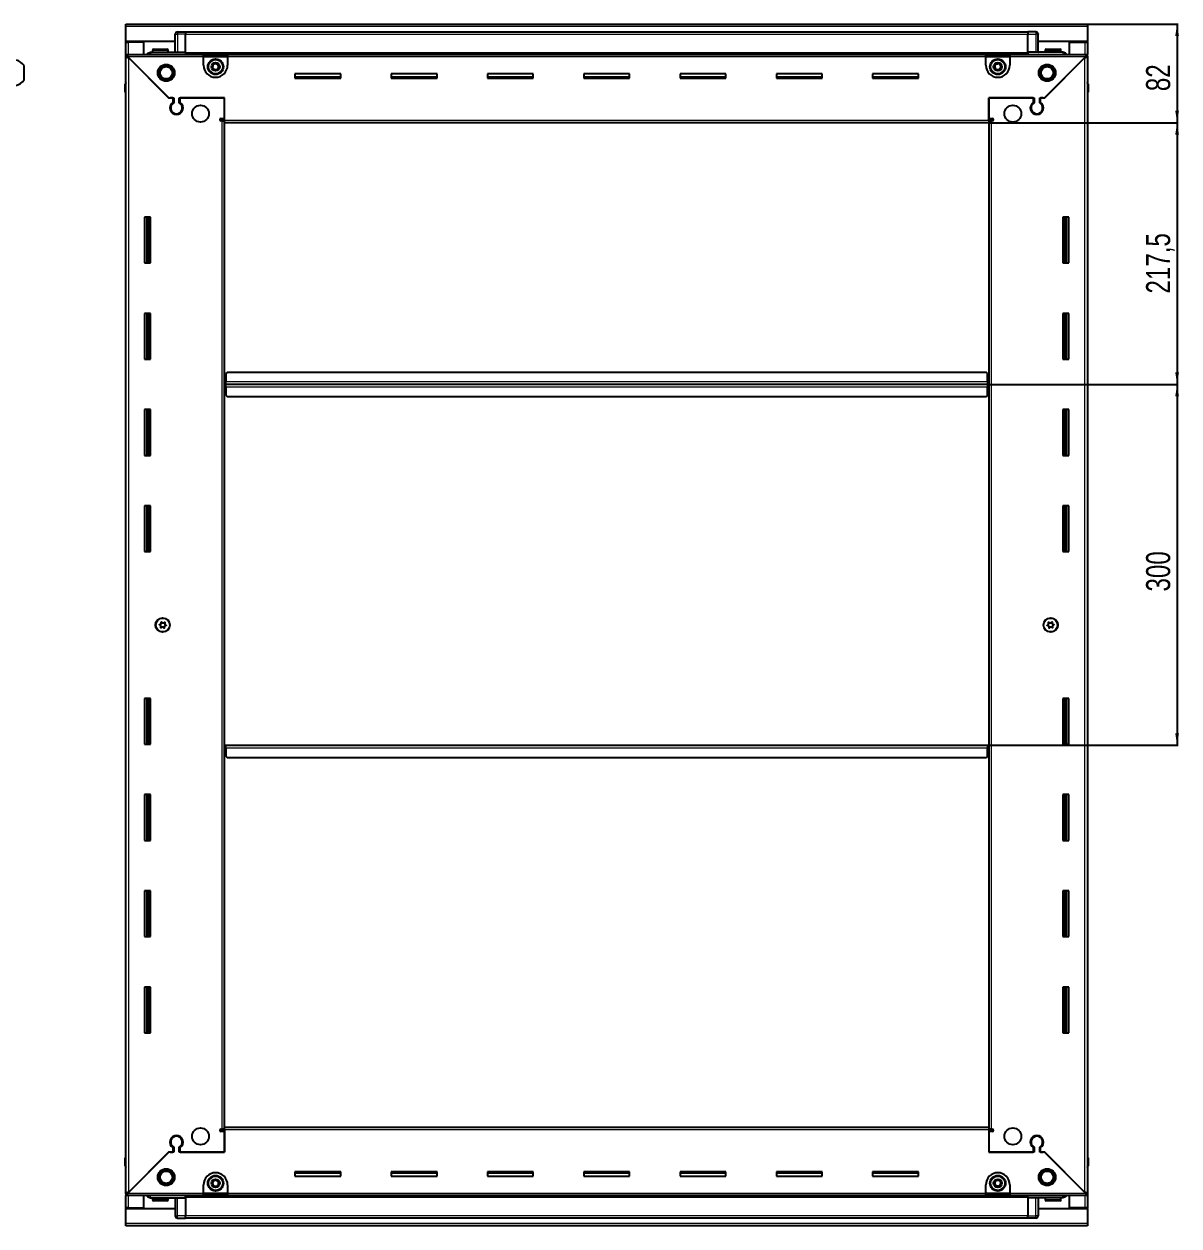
# Model space of a CAD drawing. Header units: millimetres. Extents: x 799 to 4837, y -1214 to 2134.
# Drawn here: x 3878 to 4837, y 994 to 1993 of the extents above; entities that cross this region are included whole.
import ezdxf

# ---------------------------------------------------------------- set-up
doc = ezdxf.new("R2010")
doc.units = ezdxf.units.MM
doc.layers.add('FORMAT', color=7, linetype='Continuous')
doc.styles.add('SLDTEXTSTYLE0', font='TXT', dxfattribs={"width": 0.75})
doc.dimstyles.new('SLDDIMSTYLE0', dxfattribs={"dimtxt": 20, "dimasz": 10, "dimexe": 0, "dimexo": 0.0625, "dimgap": 5, "dimtad": 2, "dimdec": 1, "dimrnd": 1e-09, "dimzin": 12, "dimdsep": 46, "dimtxsty": 'SLDTEXTSTYLE0', "dimsah": 1, "dimcen": 0.09, "dimadec": 0, "dimazin": 3, "dimtfac": 1, "dimtofl": 0, "dimtmove": 0, "dimatfit": 3, "dimfxl": 0, "dimfrac": 2, "dimtolj": 1, "dimtzin": 12, "dimarcsym": 0})

# ---------------------------------------------------------------- blocks, each defined once
blk = doc.blocks.new('_D_6')
at = {"layer": 'FORMAT'}
for p, q in [((4761.38, 1993.43), (4836.87, 1993.43)), ((4835.87, 1993.43), (4835.87, 1911.43)), ((4679.38, 1911.43), (4836.87, 1911.43))]:
    blk.add_line(p, q, dxfattribs=at)
for points in [[(4835.87, 1993.43), (4834.33, 1983.43), (4837.41, 1983.43)], [(4835.87, 1911.43), (4837.41, 1921.43), (4834.33, 1921.43)]]:
    blk.add_solid(points, dxfattribs=at)
at = {"layer": 'FORMAT', "insert": (4810.09, 1937.66), "char_height": 20, "attachment_point": 1, "rotation": 90, "style": 'SLDTEXTSTYLE0'}
blk.add_mtext('82', dxfattribs=at)
blk = doc.blocks.new('_D_7')
at = {"layer": 'FORMAT'}
for p, q in [((4679.38, 1911.43), (4836.87, 1911.43)), ((4835.87, 1911.43), (4835.87, 1693.93)), ((4678.38, 1693.93), (4836.87, 1693.93))]:
    blk.add_line(p, q, dxfattribs=at)
for points in [[(4835.87, 1911.43), (4834.33, 1901.43), (4837.41, 1901.43)], [(4835.87, 1693.93), (4837.41, 1703.93), (4834.33, 1703.93)]]:
    blk.add_solid(points, dxfattribs=at)
at = {"layer": 'FORMAT', "insert": (4810.09, 1769.43), "char_height": 20, "attachment_point": 1, "rotation": 90, "style": 'SLDTEXTSTYLE0'}
blk.add_mtext('217,5', dxfattribs=at)
blk = doc.blocks.new('_D_8')
at = {"layer": 'FORMAT'}
for p, q in [((4678.38, 1693.93), (4836.87, 1693.93)), ((4835.87, 1693.93), (4835.87, 1393.93)), ((4678.38, 1393.93), (4836.87, 1393.93))]:
    blk.add_line(p, q, dxfattribs=at)
for points in [[(4835.87, 1693.93), (4834.33, 1683.93), (4837.41, 1683.93)], [(4835.87, 1393.93), (4837.41, 1403.93), (4834.33, 1403.93)]]:
    blk.add_solid(points, dxfattribs=at)
at = {"layer": 'FORMAT', "insert": (4810.09, 1521.77), "char_height": 20, "attachment_point": 1, "rotation": 90, "style": 'SLDTEXTSTYLE0'}
blk.add_mtext('300', dxfattribs=at)

msp = doc.modelspace()

# ---------------------------------------------------------------- linework, layer by layer
at = {"color": 7, "linetype": 'Continuous', "lineweight": 25}
for p, q in [((3962.37, 1991.33), (3962.37, 1993.43)), ((3962.37, 1993.43), (4761.37, 1993.43)), ((3962.37, 1978.93), (3962.37, 1991.33)), ((4761.37, 1993.43), (4761.37, 1991.33)), ((4761.37, 1991.33), (4761.37, 1978.93)), ((4003.37, 1978.93), (3962.37, 1978.93)), ((3962.37, 1978.43), (3962.37, 1978.93)), ((3962.37, 1978.43), (3964.47, 1978.43)), ((3962.37, 1968.18), (3962.37, 1978.43)), ((3963.87, 1978.43), (3963.87, 1978.93)), ((3977.37, 1978.43), (3964.47, 1978.43)), ((3977.37, 1968.18), (3977.37, 1978.43)), ((4003.37, 1969.93), (4003.37, 1984.93)), ((4004.04, 1986.43), (4004.04, 1986.43)), ((4005.37, 1986.93), (4011.87, 1986.93)), ((4005.37, 1986.93), (4011.87, 1986.93)), ((4011.87, 1986.93), (4011.87, 1986.93)), ((4011.87, 1986.93), (4011.87, 1986.93)), ((4011.87, 1986.93), (4011.87, 1984.93)), ((4711.87, 1986.78), (4011.87, 1986.78)), ((4011.87, 1969.93), (4011.87, 1984.93)), ((4711.87, 1986.93), (4711.87, 1986.93)), ((4718.37, 1986.93), (4711.87, 1986.93)), ((4718.37, 1986.93), (4711.87, 1986.93)), ((4711.87, 1986.93), (4711.87, 1984.93)), ((4711.87, 1969.93), (4711.87, 1984.93)), ((4720.37, 1984.93), (4720.37, 1984.93)), ((4720.37, 1969.93), (4720.37, 1984.93)), ((4761.37, 1978.93), (4720.37, 1978.93)), ((4746.37, 1968.18), (4746.37, 1978.43)), ((4746.37, 1978.43), (4759.27, 1978.43)), ((4759.27, 1978.43), (4761.37, 1978.43)), ((4759.87, 1978.43), (4759.87, 1978.93)), ((4761.37, 1978.43), (4761.37, 1978.93)), ((4761.37, 1978.43), (4761.37, 1968.18)), ((3962.37, 1966.68), (3962.37, 1968.18)), ((3962.37, 1968.18), (3963.37, 1968.18)), ((3963.37, 1966.68), (3963.37, 1968.18)), ((3963.37, 1968.18), (4026.87, 1968.18)), ((3982.87, 1969.93), (4011.87, 1969.93)), ((3984.37, 1971.83), (3984.37, 1969.93)), ((3985.17, 1972.63), (3996.57, 1972.63)), ((3997.37, 1969.93), (3997.37, 1971.83)), ((4011.87, 1969.93), (4011.87, 1969.43)), ((4011.87, 1968.78), (4711.87, 1968.78)), ((4026.87, 1966.08), (4026.87, 1968.18)), ((4026.87, 1968.18), (4046.87, 1968.18)), ((4046.87, 1968.18), (4676.87, 1968.18)), ((4046.87, 1968.18), (4046.87, 1966.08)), ((4676.87, 1966.08), (4676.87, 1968.18)), ((4676.87, 1968.18), (4696.87, 1968.18)), ((4696.87, 1968.18), (4760.37, 1968.18)), ((4696.87, 1968.18), (4696.87, 1966.08)), ((4711.87, 1969.93), (4711.87, 1969.43)), ((4740.87, 1969.93), (4711.87, 1969.93)), ((4726.37, 1971.83), (4726.37, 1969.93)), ((4727.17, 1972.63), (4738.57, 1972.63)), ((4739.37, 1969.93), (4739.37, 1971.83)), ((4760.37, 1966.68), (4760.37, 1968.18)), ((4760.37, 1968.18), (4761.37, 1968.18)), ((4761.37, 1966.68), (4761.37, 1968.18)), ((3877.72, 1946.93), (3877.72, 1958.93)), ((3962.37, 1966.18), (3962.37, 1966.68)), ((3962.37, 1966.68), (3963.37, 1966.68)), ((3962.37, 1021.68), (3962.37, 1966.18)), ((3963.87, 1966.18), (3962.37, 1966.18)), ((3963.97, 1966.08), (3997.87, 1932.18)), ((3998.57, 1931.48), (3964.47, 1965.58)), ((4026.87, 1966.68), (4046.87, 1966.68)), ((4026.87, 1959.18), (4026.87, 1966.08)), ((4046.87, 1966.08), (4046.87, 1959.18)), ((4676.87, 1966.68), (4696.87, 1966.68)), ((4676.87, 1959.18), (4676.87, 1966.08)), ((4696.87, 1966.08), (4696.87, 1959.18)), ((4759.27, 1965.58), (4725.17, 1931.48)), ((4725.87, 1932.18), (4759.77, 1966.08)), ((4759.87, 1966.18), (4761.37, 1966.18)), ((4760.37, 1966.68), (4761.37, 1966.68)), ((4761.37, 1966.68), (4761.37, 1966.18)), ((4761.37, 1966.18), (4761.37, 1021.68)), ((4140.87, 1951.93), (4102.87, 1951.93)), ((4102.87, 1951.93), (4102.87, 1948.43)), ((4140.87, 1949.18), (4102.87, 1949.18)), ((4102.87, 1948.43), (4140.87, 1948.43)), ((4140.87, 1948.43), (4140.87, 1951.93)), ((4220.87, 1951.93), (4182.87, 1951.93)), ((4182.87, 1951.93), (4182.87, 1948.43)), ((4220.87, 1949.18), (4182.87, 1949.18)), ((4182.87, 1948.43), (4220.87, 1948.43)), ((4220.87, 1948.43), (4220.87, 1951.93)), ((4300.87, 1951.93), (4262.87, 1951.93)), ((4262.87, 1951.93), (4262.87, 1948.43)), ((4300.87, 1949.18), (4262.87, 1949.18)), ((4262.87, 1948.43), (4300.87, 1948.43)), ((4300.87, 1948.43), (4300.87, 1951.93)), ((4380.87, 1951.93), (4342.87, 1951.93)), ((4342.87, 1951.93), (4342.87, 1948.43)), ((4380.87, 1949.18), (4342.87, 1949.18)), ((4342.87, 1948.43), (4380.87, 1948.43)), ((4380.87, 1948.43), (4380.87, 1951.93)), ((4460.87, 1951.93), (4422.87, 1951.93)), ((4422.87, 1951.93), (4422.87, 1948.43)), ((4460.87, 1949.18), (4422.87, 1949.18)), ((4422.87, 1948.43), (4460.87, 1948.43)), ((4460.87, 1948.43), (4460.87, 1951.93)), ((4540.87, 1951.93), (4502.87, 1951.93)), ((4502.87, 1951.93), (4502.87, 1948.43)), ((4540.87, 1949.18), (4502.87, 1949.18)), ((4502.87, 1948.43), (4540.87, 1948.43)), ((4540.87, 1948.43), (4540.87, 1951.93)), ((4620.87, 1951.93), (4582.87, 1951.93)), ((4582.87, 1951.93), (4582.87, 1948.43)), ((4620.87, 1949.18), (4582.87, 1949.18)), ((4582.87, 1948.43), (4620.87, 1948.43)), ((4620.87, 1948.43), (4620.87, 1951.93)), ((3961.87, 1943.43), (3961.87, 1936.93)), ((3961.87, 1936.93), (3961.87, 1943.43)), ((4761.37, 1944.76), (4761.37, 1944.76)), ((4761.87, 1943.43), (4761.87, 1936.93)), ((4761.87, 1936.93), (4761.87, 1943.43)), ((3961.87, 1936.93), (3961.87, 1936.93)), ((3962.37, 1936.93), (3961.87, 1936.93)), ((3962.02, 1936.93), (3962.02, 1050.93)), ((3997.87, 1932.18), (4002.07, 1932.18)), ((3999.27, 1932.18), (3998.57, 1931.48)), ((4001.37, 1932.18), (3999.27, 1932.18)), ((4001.37, 1932.18), (4001.37, 1928.29)), ((4002.07, 1932.18), (4002.07, 1927.9)), ((4006.67, 1932.18), (4044.37, 1932.18)), ((4006.67, 1927.9), (4006.67, 1932.18)), ((4007.37, 1928.29), (4007.37, 1932.18)), ((4044.37, 1932.18), (4007.37, 1932.18)), ((4044.37, 1913.53), (4044.37, 1932.18)), ((4044.37, 1914.93), (4044.37, 1932.18)), ((4679.37, 1932.18), (4717.07, 1932.18)), ((4679.37, 1913.53), (4679.37, 1932.18)), ((4679.37, 1932.18), (4679.37, 1914.93)), ((4716.37, 1932.18), (4679.37, 1932.18)), ((4716.37, 1932.18), (4716.37, 1928.29)), ((4717.07, 1932.18), (4717.07, 1927.9)), ((4721.67, 1932.18), (4725.87, 1932.18)), ((4721.67, 1927.9), (4721.67, 1932.18)), ((4724.47, 1932.18), (4722.37, 1932.18)), ((4722.37, 1928.29), (4722.37, 1932.18)), ((4725.17, 1931.48), (4724.47, 1932.18)), ((4761.37, 1936.93), (4761.87, 1936.93)), ((4761.72, 1050.93), (4761.72, 1936.93)), ((4761.87, 1936.93), (4761.87, 1936.93)), ((4761.87, 1936.93), (4761.87, 1936.93)), ((4002.37, 1919.32), (4002.37, 1918.56)), ((4721.37, 1919.32), (4721.37, 1918.56)), ((4041.52, 1914.93), (4044.37, 1914.93)), ((4042.27, 1912.93), (4041.52, 1912.93)), ((4042.27, 1912.93), (4044.37, 1912.93)), ((4044.37, 1913.93), (4042.37, 1913.93)), ((4042.37, 1913.93), (4042.37, 1912.93)), ((4044.37, 1911.43), (4044.37, 1913.53)), ((4679.37, 1911.43), (4044.37, 1911.43)), ((4044.37, 1076.43), (4044.37, 1911.43)), ((4679.37, 1914.93), (4682.22, 1914.93)), ((4681.37, 1913.93), (4679.37, 1913.93)), ((4679.37, 1913.53), (4679.37, 1911.43)), ((4679.37, 1912.93), (4681.47, 1912.93)), ((4679.37, 1911.43), (4679.37, 1076.43)), ((4681.37, 1912.93), (4681.37, 1913.93)), ((4682.22, 1912.93), (4681.47, 1912.93)), ((3982.87, 1832.93), (3977.87, 1832.93)), ((3977.87, 1832.93), (3977.87, 1794.93)), ((3980.02, 1794.93), (3980.02, 1832.93)), ((3981.81, 1794.93), (3981.81, 1832.93)), ((3981.84, 1794.93), (3981.84, 1832.93)), ((3982.87, 1794.93), (3982.87, 1832.93)), ((4740.87, 1832.93), (4740.87, 1794.93)), ((4745.87, 1832.93), (4740.87, 1832.93)), ((4741.89, 1832.93), (4741.89, 1794.93)), ((4741.92, 1832.93), (4741.92, 1794.93)), ((4743.72, 1832.93), (4743.72, 1794.93)), ((4745.87, 1794.93), (4745.87, 1832.93)), ((3977.87, 1794.93), (3982.87, 1794.93)), ((4740.87, 1794.93), (4745.87, 1794.93)), ((3982.87, 1752.93), (3977.87, 1752.93)), ((3977.87, 1752.93), (3977.87, 1714.93)), ((3980.02, 1714.93), (3980.02, 1752.93)), ((3981.81, 1714.93), (3981.81, 1752.93)), ((3981.84, 1714.93), (3981.84, 1752.93)), ((3982.87, 1714.93), (3982.87, 1752.93)), ((4740.87, 1752.93), (4740.87, 1714.93)), ((4745.87, 1752.93), (4740.87, 1752.93)), ((4741.89, 1752.93), (4741.89, 1714.93)), ((4741.92, 1752.93), (4741.92, 1714.93)), ((4743.72, 1752.93), (4743.72, 1714.93)), ((4745.87, 1714.93), (4745.87, 1752.93)), ((3977.87, 1714.93), (3982.87, 1714.93)), ((4740.87, 1714.93), (4745.87, 1714.93)), ((4046.37, 1703.93), (4045.37, 1702.93)), ((4045.37, 1702.93), (4045.37, 1696.03)), ((4677.37, 1703.93), (4046.37, 1703.93)), ((4678.37, 1702.93), (4677.37, 1703.93)), ((4678.37, 1696.03), (4678.37, 1702.93)), ((4045.12, 1693.93), (4044.37, 1693.93)), ((4045.37, 1696.78), (4045.12, 1696.78)), ((4045.12, 1696.78), (4045.12, 1693.93)), ((4045.12, 1693.93), (4045.12, 1691.08)), ((4045.12, 1691.08), (4045.37, 1691.08)), ((4045.37, 1693.93), (4045.37, 1696.03)), ((4045.37, 1691.83), (4045.37, 1693.93)), ((4678.37, 1693.93), (4045.37, 1693.93)), ((4045.37, 1691.83), (4045.37, 1684.93)), ((4678.62, 1696.78), (4678.37, 1696.78)), ((4678.37, 1696.03), (4678.37, 1693.93)), ((4678.37, 1693.93), (4678.37, 1691.83)), ((4678.37, 1684.93), (4678.37, 1691.83)), ((4678.37, 1691.08), (4678.62, 1691.08)), ((4678.62, 1693.93), (4678.62, 1696.78)), ((4678.62, 1691.08), (4678.62, 1693.93)), ((4679.37, 1693.93), (4678.62, 1693.93)), ((4045.37, 1684.93), (4046.37, 1683.93)), ((4046.37, 1683.93), (4677.37, 1683.93)), ((4677.37, 1683.93), (4678.37, 1684.93)), ((3982.87, 1672.93), (3977.87, 1672.93)), ((3977.87, 1672.93), (3977.87, 1634.93)), ((3980.02, 1634.93), (3980.02, 1672.93)), ((3981.81, 1634.93), (3981.81, 1672.93)), ((3981.84, 1634.93), (3981.84, 1672.93)), ((3982.87, 1634.93), (3982.87, 1672.93)), ((4740.87, 1672.93), (4740.87, 1634.93)), ((4745.87, 1672.93), (4740.87, 1672.93)), ((4741.89, 1672.93), (4741.89, 1634.93)), ((4741.92, 1672.93), (4741.92, 1634.93)), ((4743.72, 1672.93), (4743.72, 1634.93)), ((4745.87, 1634.93), (4745.87, 1672.93)), ((3977.87, 1634.93), (3982.87, 1634.93)), ((4740.87, 1634.93), (4745.87, 1634.93)), ((3982.87, 1592.93), (3977.87, 1592.93)), ((3977.87, 1592.93), (3977.87, 1554.93)), ((3980.02, 1554.93), (3980.02, 1592.93)), ((3981.81, 1554.93), (3981.81, 1592.93)), ((3981.84, 1554.93), (3981.84, 1592.93)), ((3982.87, 1554.93), (3982.87, 1592.93)), ((4740.87, 1592.93), (4740.87, 1554.93)), ((4745.87, 1592.93), (4740.87, 1592.93)), ((4741.89, 1592.93), (4741.89, 1554.93)), ((4741.92, 1592.93), (4741.92, 1554.93)), ((4743.72, 1592.93), (4743.72, 1554.93)), ((4745.87, 1554.93), (4745.87, 1592.93)), ((3977.87, 1554.93), (3982.87, 1554.93)), ((4740.87, 1554.93), (4745.87, 1554.93)), ((3982.87, 1432.93), (3977.87, 1432.93)), ((3977.87, 1432.93), (3977.87, 1394.93)), ((3980.02, 1394.93), (3980.02, 1432.93)), ((3981.81, 1394.93), (3981.81, 1432.93)), ((3981.84, 1394.93), (3981.84, 1432.93)), ((3982.87, 1394.93), (3982.87, 1432.93)), ((4740.87, 1432.93), (4740.87, 1394.93)), ((4745.87, 1432.93), (4740.87, 1432.93)), ((4741.89, 1432.93), (4741.89, 1394.93)), ((4741.92, 1432.93), (4741.92, 1394.93)), ((4743.72, 1432.93), (4743.72, 1394.93)), ((4745.87, 1394.93), (4745.87, 1432.93)), ((3977.87, 1394.93), (3982.87, 1394.93)), ((4044.37, 1393.93), (4045.12, 1393.93)), ((4045.12, 1393.93), (4045.12, 1391.08)), ((4045.12, 1391.08), (4045.37, 1391.08)), ((4045.37, 1391.83), (4045.37, 1393.93)), ((4045.37, 1393.93), (4678.37, 1393.93)), ((4045.37, 1391.83), (4045.37, 1384.93)), ((4678.37, 1393.93), (4678.37, 1391.83)), ((4678.37, 1384.93), (4678.37, 1391.83)), ((4678.37, 1391.08), (4678.62, 1391.08)), ((4678.62, 1391.08), (4678.62, 1393.93)), ((4678.62, 1393.93), (4679.37, 1393.93)), ((4740.87, 1394.93), (4745.87, 1394.93)), ((4045.37, 1384.93), (4046.37, 1383.93)), ((4046.37, 1383.93), (4677.37, 1383.93)), ((4677.37, 1383.93), (4678.37, 1384.93)), ((3982.87, 1352.93), (3977.87, 1352.93)), ((3977.87, 1352.93), (3977.87, 1314.93)), ((3980.02, 1314.93), (3980.02, 1352.93)), ((3981.81, 1314.93), (3981.81, 1352.93)), ((3981.84, 1314.93), (3981.84, 1352.93)), ((3982.87, 1314.93), (3982.87, 1352.93)), ((4740.87, 1352.93), (4740.87, 1314.93)), ((4745.87, 1352.93), (4740.87, 1352.93)), ((4741.89, 1352.93), (4741.89, 1314.93)), ((4741.92, 1352.93), (4741.92, 1314.93)), ((4743.72, 1352.93), (4743.72, 1314.93)), ((4745.87, 1314.93), (4745.87, 1352.93)), ((3977.87, 1314.93), (3982.87, 1314.93)), ((4740.87, 1314.93), (4745.87, 1314.93)), ((3982.87, 1272.93), (3977.87, 1272.93)), ((3977.87, 1272.93), (3977.87, 1234.93)), ((3980.02, 1234.93), (3980.02, 1272.93)), ((3981.81, 1234.93), (3981.81, 1272.93)), ((3981.84, 1234.93), (3981.84, 1272.93)), ((3982.87, 1234.93), (3982.87, 1272.93)), ((4740.87, 1272.93), (4740.87, 1234.93)), ((4745.87, 1272.93), (4740.87, 1272.93)), ((4741.89, 1272.93), (4741.89, 1234.93)), ((4741.92, 1272.93), (4741.92, 1234.93)), ((4743.72, 1272.93), (4743.72, 1234.93)), ((4745.87, 1234.93), (4745.87, 1272.93)), ((3977.87, 1234.93), (3982.87, 1234.93)), ((4740.87, 1234.93), (4745.87, 1234.93)), ((3982.87, 1192.93), (3977.87, 1192.93)), ((3977.87, 1192.93), (3977.87, 1154.93)), ((3980.02, 1154.93), (3980.02, 1192.93)), ((3981.81, 1154.93), (3981.81, 1192.93)), ((3981.84, 1154.93), (3981.84, 1192.93)), ((3982.87, 1154.93), (3982.87, 1192.93)), ((4740.87, 1192.93), (4740.87, 1154.93)), ((4745.87, 1192.93), (4740.87, 1192.93)), ((4741.89, 1192.93), (4741.89, 1154.93)), ((4741.92, 1192.93), (4741.92, 1154.93)), ((4743.72, 1192.93), (4743.72, 1154.93)), ((4745.87, 1154.93), (4745.87, 1192.93)), ((3977.87, 1154.93), (3982.87, 1154.93)), ((4740.87, 1154.93), (4745.87, 1154.93)), ((4002.37, 1069.31), (4002.37, 1068.55)), ((4041.52, 1074.93), (4042.27, 1074.93)), ((4044.37, 1072.93), (4041.52, 1072.93)), ((4044.37, 1074.93), (4042.27, 1074.93)), ((4042.37, 1074.93), (4042.37, 1073.93)), ((4042.37, 1073.93), (4044.37, 1073.93)), ((4044.37, 1076.43), (4679.37, 1076.43)), ((4044.37, 1074.33), (4044.37, 1076.43)), ((4044.37, 1074.33), (4044.37, 1055.68)), ((4044.37, 1055.68), (4044.37, 1072.93)), ((4679.37, 1076.43), (4679.37, 1074.33)), ((4681.47, 1074.93), (4679.37, 1074.93)), ((4679.37, 1074.33), (4679.37, 1055.68)), ((4679.37, 1073.93), (4681.37, 1073.93)), ((4679.37, 1072.93), (4679.37, 1055.68)), ((4682.22, 1072.93), (4679.37, 1072.93)), ((4681.37, 1073.93), (4681.37, 1074.93)), ((4681.47, 1074.93), (4682.22, 1074.93)), ((4721.37, 1069.31), (4721.37, 1068.55)), ((4001.37, 1059.57), (4001.37, 1055.68)), ((4002.07, 1059.97), (4002.07, 1055.68)), ((4006.67, 1055.68), (4006.67, 1059.97)), ((4007.37, 1055.68), (4007.37, 1059.57)), ((4716.37, 1059.57), (4716.37, 1055.68)), ((4717.07, 1059.97), (4717.07, 1055.68)), ((4721.67, 1055.68), (4721.67, 1059.97)), ((4722.37, 1055.68), (4722.37, 1059.57)), ((3961.87, 1050.93), (3961.87, 1050.93)), ((3961.87, 1044.43), (3961.87, 1050.93)), ((3961.87, 1050.93), (3961.87, 1050.93)), ((3961.87, 1050.93), (3961.87, 1044.43)), ((3962.37, 1050.93), (3961.87, 1050.93)), ((3997.87, 1055.68), (3963.97, 1021.78)), ((3964.47, 1022.28), (3998.57, 1056.38)), ((4002.07, 1055.68), (3997.87, 1055.68)), ((3998.57, 1056.38), (3999.27, 1055.68)), ((3999.27, 1055.68), (4001.37, 1055.68)), ((4044.37, 1055.68), (4006.67, 1055.68)), ((4007.37, 1055.68), (4044.37, 1055.68)), ((4717.07, 1055.68), (4679.37, 1055.68)), ((4679.37, 1055.68), (4716.37, 1055.68)), ((4725.87, 1055.68), (4721.67, 1055.68)), ((4722.37, 1055.68), (4724.47, 1055.68)), ((4724.47, 1055.68), (4725.17, 1056.38)), ((4725.17, 1056.38), (4759.27, 1022.28)), ((4759.77, 1021.78), (4725.87, 1055.68)), ((4761.37, 1050.93), (4761.87, 1050.93)), ((4761.87, 1050.93), (4761.87, 1050.93)), ((4761.87, 1044.43), (4761.87, 1050.93)), ((4761.87, 1050.93), (4761.87, 1044.43)), ((3962.37, 1043.11), (3962.37, 1043.11)), ((4140.87, 1039.43), (4102.87, 1039.43)), ((4102.87, 1039.43), (4102.87, 1035.93)), ((4140.87, 1035.93), (4140.87, 1039.43)), ((4220.87, 1039.43), (4182.87, 1039.43)), ((4182.87, 1039.43), (4182.87, 1035.93)), ((4220.87, 1035.93), (4220.87, 1039.43)), ((4300.87, 1039.43), (4262.87, 1039.43)), ((4262.87, 1039.43), (4262.87, 1035.93)), ((4300.87, 1035.93), (4300.87, 1039.43)), ((4380.87, 1039.43), (4342.87, 1039.43)), ((4342.87, 1039.43), (4342.87, 1035.93)), ((4380.87, 1035.93), (4380.87, 1039.43)), ((4460.87, 1039.43), (4422.87, 1039.43)), ((4422.87, 1039.43), (4422.87, 1035.93)), ((4460.87, 1035.93), (4460.87, 1039.43)), ((4540.87, 1039.43), (4502.87, 1039.43)), ((4502.87, 1039.43), (4502.87, 1035.93)), ((4540.87, 1035.93), (4540.87, 1039.43)), ((4620.87, 1039.43), (4582.87, 1039.43)), ((4582.87, 1039.43), (4582.87, 1035.93)), ((4620.87, 1035.93), (4620.87, 1039.43)), ((4102.87, 1038.68), (4140.87, 1038.68)), ((4102.87, 1035.93), (4140.87, 1035.93)), ((4182.87, 1038.68), (4220.87, 1038.68)), ((4182.87, 1035.93), (4220.87, 1035.93)), ((4262.87, 1038.68), (4300.87, 1038.68)), ((4262.87, 1035.93), (4300.87, 1035.93)), ((4342.87, 1038.68), (4380.87, 1038.68)), ((4342.87, 1035.93), (4380.87, 1035.93)), ((4422.87, 1038.68), (4460.87, 1038.68)), ((4422.87, 1035.93), (4460.87, 1035.93)), ((4502.87, 1038.68), (4540.87, 1038.68)), ((4502.87, 1035.93), (4540.87, 1035.93)), ((4582.87, 1038.68), (4620.87, 1038.68)), ((4582.87, 1035.93), (4620.87, 1035.93)), ((3962.37, 1021.18), (3962.37, 1021.68)), ((3963.87, 1021.68), (3962.37, 1021.68)), ((3962.37, 1021.18), (3962.37, 1019.68)), ((3963.37, 1021.18), (3962.37, 1021.18)), ((3962.37, 1009.43), (3962.37, 1019.68)), ((3963.37, 1019.68), (3962.37, 1019.68)), ((3963.37, 1021.18), (3963.37, 1019.68)), ((4026.87, 1019.68), (3963.37, 1019.68)), ((3977.37, 1009.43), (3977.37, 1019.68)), ((4711.87, 1019.08), (4011.87, 1019.08)), ((4026.87, 1021.78), (4026.87, 1028.68)), ((4026.87, 1019.68), (4026.87, 1021.78)), ((4046.87, 1021.18), (4026.87, 1021.18)), ((4046.87, 1019.68), (4026.87, 1019.68)), ((4046.87, 1028.68), (4046.87, 1021.78)), ((4046.87, 1021.78), (4046.87, 1019.68)), ((4676.87, 1019.68), (4046.87, 1019.68)), ((4676.87, 1021.78), (4676.87, 1028.68)), ((4676.87, 1019.68), (4676.87, 1021.78)), ((4696.87, 1021.18), (4676.87, 1021.18)), ((4696.87, 1019.68), (4676.87, 1019.68)), ((4696.87, 1028.68), (4696.87, 1021.78)), ((4696.87, 1021.78), (4696.87, 1019.68)), ((4760.37, 1019.68), (4696.87, 1019.68)), ((4746.37, 1009.43), (4746.37, 1019.68)), ((4759.87, 1021.68), (4761.37, 1021.68)), ((4760.37, 1021.18), (4760.37, 1019.68)), ((4761.37, 1021.18), (4760.37, 1021.18)), ((4761.37, 1019.68), (4760.37, 1019.68)), ((4761.37, 1021.68), (4761.37, 1021.18)), ((4761.37, 1021.18), (4761.37, 1019.68)), ((4761.37, 1019.68), (4761.37, 1009.43)), ((3964.47, 1009.43), (3962.37, 1009.43)), ((3962.37, 1008.93), (3962.37, 1009.43)), ((3963.87, 1008.93), (3963.87, 1009.43)), ((3964.47, 1009.43), (3977.37, 1009.43)), ((3982.87, 1017.93), (4011.87, 1017.93)), ((3984.37, 1017.93), (3984.37, 1016.03)), ((3988.94, 1015.23), (3985.17, 1015.23)), ((3996.57, 1015.23), (3988.94, 1015.23)), ((3997.37, 1016.03), (3997.37, 1017.93)), ((4003.37, 1017.93), (4003.37, 1002.93)), ((4011.87, 1017.93), (4011.87, 1018.43)), ((4011.87, 1017.93), (4011.87, 1002.93)), ((4711.87, 1017.93), (4711.87, 1018.43)), ((4740.87, 1017.93), (4711.87, 1017.93)), ((4711.87, 1017.93), (4711.87, 1002.93)), ((4720.37, 1017.93), (4720.37, 1002.93)), ((4726.37, 1017.93), (4726.37, 1016.03)), ((4734.16, 1015.23), (4727.17, 1015.23)), ((4738.57, 1015.23), (4734.16, 1015.23)), ((4739.37, 1016.03), (4739.37, 1017.93)), ((4759.27, 1009.43), (4746.37, 1009.43)), ((4761.37, 1009.43), (4759.27, 1009.43)), ((4759.87, 1008.93), (4759.87, 1009.43)), ((4761.37, 1008.93), (4761.37, 1009.43)), ((3962.37, 1008.93), (4003.37, 1008.93)), ((3962.37, 996.53), (3962.37, 1008.93)), ((4003.37, 1002.93), (4003.37, 1002.93)), ((4005.37, 1000.93), (4011.87, 1000.93)), ((4005.37, 1000.93), (4011.87, 1000.93)), ((4011.87, 1000.93), (4011.87, 1002.93)), ((4011.87, 1001.08), (4711.87, 1001.08)), ((4011.87, 1000.93), (4011.87, 1000.93)), ((4711.87, 1000.93), (4711.87, 1002.93)), ((4718.37, 1000.93), (4711.87, 1000.93)), ((4711.87, 1000.93), (4711.87, 1000.93)), ((4711.87, 1000.93), (4711.87, 1000.93)), ((4718.37, 1000.93), (4711.87, 1000.93)), ((4719.69, 1001.43), (4719.69, 1001.43)), ((4720.37, 1008.93), (4761.37, 1008.93)), ((4761.37, 1008.93), (4761.37, 996.53)), ((3962.37, 994.43), (3962.37, 996.53)), ((4761.37, 994.43), (3962.37, 994.43)), ((4761.37, 996.53), (4761.37, 994.43))]:
    msp.add_line(p, q, dxfattribs=at)
at = {"color": 8, "linetype": 'Continuous', "lineweight": 18}
for p, q in [((4761.37, 1991.33), (3962.37, 1991.33)), ((3964.47, 1978.43), (3964.47, 1978.93)), ((3964.47, 1968.18), (3964.47, 1978.43)), ((4003.37, 1984.93), (4005.37, 1984.93)), ((4005.37, 1986.93), (4005.37, 1984.93)), ((4005.37, 1984.93), (4005.37, 1969.93)), ((4011.87, 1984.93), (4005.37, 1984.93)), ((4711.87, 1984.78), (4011.87, 1984.78)), ((4711.87, 1984.93), (4718.37, 1984.93)), ((4718.37, 1986.93), (4718.37, 1984.93)), ((4718.37, 1984.93), (4718.37, 1969.93)), ((4720.37, 1984.93), (4718.37, 1984.93)), ((4759.27, 1978.93), (4759.27, 1978.43)), ((4759.27, 1978.43), (4759.27, 1968.18)), ((3984.37, 1971.83), (3997.37, 1971.83)), ((4711.87, 1969.43), (4011.87, 1969.43)), ((4711.87, 1968.2), (4011.87, 1968.2)), ((4726.37, 1971.83), (4739.37, 1971.83)), ((4026.87, 1966.08), (3963.97, 1966.08)), ((3964.47, 1965.58), (3964.47, 1022.28)), ((4026.87, 1966.08), (4046.87, 1966.08)), ((4676.87, 1966.08), (4046.87, 1966.08)), ((4676.87, 1966.08), (4696.87, 1966.08)), ((4759.77, 1966.08), (4696.87, 1966.08)), ((4759.27, 1022.28), (4759.27, 1965.58)), ((3962.37, 1943.43), (3961.87, 1943.43)), ((4761.37, 1943.43), (4761.87, 1943.43)), ((4042.27, 1074.93), (4042.27, 1912.93)), ((4044.37, 1913.53), (4679.37, 1913.53)), ((4681.47, 1912.93), (4681.47, 1074.93)), ((3979.37, 1832.93), (3979.37, 1794.93)), ((3980.6, 1832.93), (3980.6, 1794.93)), ((4743.13, 1794.93), (4743.13, 1832.93)), ((4744.37, 1794.93), (4744.37, 1832.93)), ((3979.37, 1752.93), (3979.37, 1714.93)), ((3980.6, 1752.93), (3980.6, 1714.93)), ((4743.13, 1714.93), (4743.13, 1752.93)), ((4744.37, 1714.93), (4744.37, 1752.93)), ((4678.37, 1696.03), (4045.37, 1696.03)), ((4045.37, 1691.83), (4678.37, 1691.83)), ((3979.37, 1672.93), (3979.37, 1634.93)), ((3980.6, 1672.93), (3980.6, 1634.93)), ((4743.13, 1634.93), (4743.13, 1672.93)), ((4744.37, 1634.93), (4744.37, 1672.93)), ((3979.37, 1592.93), (3979.37, 1554.93)), ((3980.6, 1592.93), (3980.6, 1554.93)), ((4743.13, 1554.93), (4743.13, 1592.93)), ((4744.37, 1554.93), (4744.37, 1592.93)), ((3979.37, 1432.93), (3979.37, 1394.93)), ((3980.6, 1432.93), (3980.6, 1394.93)), ((4743.13, 1394.93), (4743.13, 1432.93)), ((4744.37, 1394.93), (4744.37, 1432.93)), ((4045.37, 1391.83), (4678.37, 1391.83)), ((3979.37, 1352.93), (3979.37, 1314.93)), ((3980.6, 1352.93), (3980.6, 1314.93)), ((4743.13, 1314.93), (4743.13, 1352.93)), ((4744.37, 1314.93), (4744.37, 1352.93)), ((3979.37, 1272.93), (3979.37, 1234.93)), ((3980.6, 1272.93), (3980.6, 1234.93)), ((4743.13, 1234.93), (4743.13, 1272.93)), ((4744.37, 1234.93), (4744.37, 1272.93)), ((3979.37, 1192.93), (3979.37, 1154.93)), ((3980.6, 1192.93), (3980.6, 1154.93)), ((4743.13, 1154.93), (4743.13, 1192.93)), ((4744.37, 1154.93), (4744.37, 1192.93)), ((4679.37, 1074.33), (4044.37, 1074.33)), ((3962.37, 1044.43), (3961.87, 1044.43)), ((4761.37, 1044.43), (4761.87, 1044.43)), ((3963.97, 1021.78), (4026.87, 1021.78)), ((3964.47, 1009.43), (3964.47, 1019.68)), ((4011.87, 1019.67), (4711.87, 1019.67)), ((4046.87, 1021.78), (4026.87, 1021.78)), ((4046.87, 1021.78), (4676.87, 1021.78)), ((4696.87, 1021.78), (4676.87, 1021.78)), ((4696.87, 1021.78), (4759.77, 1021.78)), ((4759.27, 1019.68), (4759.27, 1009.43)), ((3964.47, 1008.93), (3964.47, 1009.43)), ((3988.67, 1016.03), (3984.37, 1016.03)), ((3997.37, 1016.03), (3988.67, 1016.03)), ((4005.37, 1002.93), (4005.37, 1017.93)), ((4011.87, 1018.43), (4711.87, 1018.43)), ((4718.37, 1002.93), (4718.37, 1017.93)), ((4734.34, 1016.03), (4726.37, 1016.03)), ((4739.37, 1016.03), (4734.34, 1016.03)), ((4759.27, 1009.43), (4759.27, 1008.93)), ((4003.37, 1002.93), (4005.37, 1002.93)), ((4011.87, 1002.93), (4005.37, 1002.93)), ((4005.37, 1000.93), (4005.37, 1002.93)), ((4011.87, 1003.08), (4711.87, 1003.08)), ((4711.87, 1002.93), (4718.37, 1002.93)), ((4720.37, 1002.93), (4718.37, 1002.93)), ((4718.37, 1000.93), (4718.37, 1002.93)), ((4761.37, 996.53), (3962.37, 996.53))]:
    msp.add_line(p, q, dxfattribs=at)
at = {"color": 7, "linetype": 'Continuous', "lineweight": 25, "flags": 128}
msp.add_lwpolyline([(4720.22, 1985.69), (4720.33, 1985.32), (4720.37, 1984.93)], dxfattribs=at)
at = {"color": 7, "linetype": 'Continuous', "lineweight": 25}
for centre, radius in [((3995.87, 1952.93), 7), ((3995.87, 1952.93), 6.02), ((4036.87, 1957.93), 6.5), ((4036.87, 1957.93), 3.46), ((4686.87, 1957.93), 6.5), ((4686.87, 1957.93), 3.46), ((4727.87, 1952.93), 7), ((4727.87, 1952.93), 6.03), ((3995.87, 1952.93), 5.1), ((4727.87, 1952.93), 5.1), ((4024.37, 1918.93), 7), ((4699.37, 1918.93), 7), ((3992.87, 1493.93), 6), ((3993.02, 1493.93), 5.79), ((4730.87, 1493.93), 6), ((4730.72, 1493.93), 5.79), ((3993.02, 1493.93), 1.85), ((4730.72, 1493.93), 1.85), ((4024.37, 1068.93), 7), ((4699.37, 1068.93), 7), ((3995.87, 1034.93), 7), ((3995.87, 1034.93), 6.03), ((3995.87, 1034.93), 5.1), ((4727.87, 1034.93), 7), ((4727.87, 1034.93), 6.02), ((4727.87, 1034.93), 5.1), ((4036.87, 1029.93), 6.5), ((4036.87, 1029.93), 3.46), ((4686.87, 1029.93), 6.5), ((4686.87, 1029.93), 3.46)]:
    msp.add_circle(centre, radius, dxfattribs=at)
at = {"color": 8, "linetype": 'Continuous', "lineweight": 18}
for centre in [(4036.87, 1957.93), (4686.87, 1957.93), (4036.87, 1029.93), (4686.87, 1029.93)]:
    msp.add_circle(centre, 5.7, dxfattribs=at)
at = {"color": 7, "linetype": 'Continuous', "lineweight": 25}
for centre, radius, start, end in [((4005.37, 1984.93), 2, 90, 180), ((4005.37, 1984.93), 2, 90, 131.40962), ((4718.37, 1984.93), 2, 0, 90), ((3985.17, 1971.83), 0.8, 90, 180), ((3996.57, 1971.83), 0.8, 0, 90), ((4003.17, 1970.13), 0.2, 270, 0), ((4720.57, 1970.13), 0.2, 180, 270), ((4727.17, 1971.83), 0.8, 90, 180), ((4738.57, 1971.83), 0.8, 0, 90), ((3868.09, 1951.91), 11.91, 36.1266, 75.29965), ((4036.87, 1959.18), 10, 180, 270), ((4036.87, 1957.93), 2.5, 134.01559, 194.01559), ((4036.87, 1957.93), 2.5, 74.01559, 134.01559), ((4036.87, 1959.18), 10, 270, 0), ((4036.87, 1957.93), 2.5, 14.01559, 74.01559), ((4036.87, 1957.93), 2.5, 314.01559, 14.01559), ((4686.87, 1959.18), 10, 180, 270), ((4686.87, 1957.93), 2.5, 160.11158, 220.11158), ((4686.87, 1957.93), 2.5, 100.11158, 160.11158), ((4686.87, 1957.93), 2.5, 40.11158, 100.11158), ((4686.87, 1959.18), 10, 270, 0), ((4686.87, 1957.93), 2.5, 340.11158, 40.11158), ((4036.87, 1957.93), 2.5, 194.01559, 254.01559), ((4036.87, 1957.93), 2.5, 254.01559, 314.01559), ((4686.87, 1957.93), 2.5, 220.11158, 280.11158), ((4686.87, 1957.93), 2.5, 280.11158, 340.11158), ((3868.09, 1953.96), 11.91, 284.70035, 323.8734), ((3963.87, 1943.43), 2, 138.59038, 180), ((4759.87, 1943.43), 2, 33.78451, 41.40962), ((4759.87, 1943.43), 2, 0, 41.40962), ((4759.87, 1943.43), 2, 360, 19.56674), ((4004.37, 1923.68), 5.5, 123.05573, 56.94427), ((4719.37, 1923.68), 5.5, 123.05573, 56.94427), ((4004.37, 1923.68), 4.8, 118.63099, 61.36901), ((4719.37, 1923.68), 4.8, 118.63099, 61.36901), ((4041.52, 1913.93), 1, 90, 270), ((4682.22, 1913.93), 1, 270, 90), ((4004.37, 1064.18), 5.5, 303.05573, 236.94427), ((4004.37, 1064.18), 4.8, 298.63099, 241.36901), ((4041.52, 1073.93), 1, 90, 270), ((4682.22, 1073.93), 1, 270, 90), ((4719.37, 1064.18), 5.5, 303.05573, 236.94427), ((4719.37, 1064.18), 4.8, 298.63099, 241.36901), ((3963.87, 1044.43), 2, 180, 221.40962), ((3963.87, 1044.43), 2, 180, 221.40962), ((4759.87, 1044.43), 2, 318.59038, 0), ((4036.87, 1028.68), 10, 90, 180), ((4036.87, 1029.93), 2.5, 127.47401, 187.47401), ((4036.87, 1029.93), 2.5, 187.47401, 247.47401), ((4036.87, 1029.93), 2.5, 67.47401, 127.47401), ((4036.87, 1028.68), 10, 0, 90), ((4036.87, 1029.93), 2.5, 7.47401, 67.47401), ((4036.87, 1029.93), 2.5, 307.47401, 7.47401), ((4686.87, 1028.68), 10, 90, 180), ((4686.87, 1029.93), 2.5, 147.04236, 207.04236), ((4686.87, 1029.93), 2.5, 87.04236, 147.04236), ((4686.87, 1028.68), 10, 0, 90), ((4686.87, 1029.93), 2.5, 27.04236, 87.04236), ((4686.87, 1029.93), 2.5, 327.04236, 27.04236), ((4036.87, 1029.93), 2.5, 247.47401, 307.47401), ((4686.87, 1029.93), 2.5, 207.04236, 267.04236), ((4686.87, 1029.93), 2.5, 267.04236, 327.04236), ((3985.17, 1016.03), 0.8, 180, 270), ((3996.57, 1016.03), 0.8, 270, 360), ((4003.17, 1017.73), 0.2, 0, 90), ((4720.57, 1017.73), 0.2, 90, 180), ((4727.17, 1016.03), 0.8, 180, 270), ((4738.57, 1016.03), 0.8, 270, 0), ((4005.37, 1002.93), 2, 180, 270), ((4005.37, 1002.93), 2, 180, 270), ((4718.37, 1002.93), 2, 270, 0), ((4718.37, 1002.93), 2, 270, 311.40962)]:
    msp.add_arc(centre, radius, start, end, dxfattribs=at)
for points, knots in [([(3963.97, 1966.08), (3963.92, 1966.34), (3963.83, 1966.83), (3963.7, 1967.47), (3963.57, 1967.94), (3963.46, 1968.16), (3963.39, 1968.18), (3963.37, 1968.18)], [0, 0, 0, 0, 0.230255, 0.448522, 0.666786, 0.88505, 1, 1, 1, 1]), ([(3979.65, 1968.18), (3979.77, 1968.38), (3980.16, 1969.03), (3981.31, 1969.74), (3982.35, 1969.87), (3982.87, 1969.93)], [0, 0, 0, 0, 0.18225, 0.591125, 1, 1, 1, 1]), ([(4011.87, 1969.93), (4011.87, 1969.9), (4011.87, 1969.82), (4011.87, 1969.2), (4011.87, 1968.62), (4011.87, 1968.23), (4011.87, 1968.2)], [0, 0, 0, 0, 0.324279, 0.648558, 0.972836, 1, 1, 1, 1]), ([(4711.87, 1969.93), (4711.87, 1969.9), (4711.87, 1969.82), (4711.87, 1969.2), (4711.87, 1968.62), (4711.87, 1968.23), (4711.87, 1968.2)], [0, 0, 0, 0, 0.324279, 0.648558, 0.972836, 1, 1, 1, 1]), ([(4744.08, 1968.18), (4743.96, 1968.38), (4743.57, 1969.03), (4742.42, 1969.74), (4741.38, 1969.87), (4740.87, 1969.93)], [0, 0, 0, 0, 0.18225, 0.591125, 1, 1, 1, 1]), ([(4760.37, 1968.18), (4760.32, 1968.16), (4760.23, 1968.11), (4760.1, 1967.71), (4759.97, 1967.15), (4759.86, 1966.57), (4759.79, 1966.21), (4759.77, 1966.08)], [0, 0, 0, 0, 0.230255, 0.448522, 0.666786, 0.88505, 1, 1, 1, 1]), ([(3962.37, 1966.18), (3962.39, 1966.14), (3962.45, 1966.05), (3962.84, 1965.91), (3963.4, 1965.78), (3963.98, 1965.67), (3964.34, 1965.61), (3964.47, 1965.58)], [0, 0, 0, 0, 0.230255, 0.448522, 0.666786, 0.88505, 1, 1, 1, 1]), ([(4034.09, 1958.73), (4034.46, 1959.09), (4035.16, 1959.76), (4035.85, 1960.42), (4036.17, 1960.73)], [0, 0, 0, 0, 0.534686, 1, 1, 1, 1]), ([(4034.79, 1955.93), (4034.71, 1956.26), (4034.51, 1957.06), (4034.27, 1958.03), (4034.12, 1958.61), (4034.09, 1958.73)], [0, 0, 0, 0, 0.362901, 0.866875, 1, 1, 1, 1]), ([(4036.17, 1960.73), (4036.66, 1960.59), (4037.59, 1960.33), (4038.51, 1960.06), (4038.94, 1959.94)], [0, 0, 0, 0, 0.534686, 1, 1, 1, 1]), ([(4038.94, 1959.94), (4038.97, 1959.82), (4039.12, 1959.24), (4039.36, 1958.27), (4039.56, 1957.47), (4039.64, 1957.14)], [0, 0, 0, 0, 0.1331247, 0.6370994, 1, 1, 1, 1]), ([(4684.02, 1957.43), (4684.07, 1957.54), (4684.27, 1958.11), (4684.61, 1959.04), (4684.89, 1959.82), (4685.01, 1960.14)], [0, 0, 0, 0, 0.133125, 0.637099, 1, 1, 1, 1]), ([(4685.01, 1960.14), (4685.51, 1960.23), (4686.46, 1960.4), (4687.41, 1960.57), (4687.85, 1960.65)], [0, 0, 0, 0, 0.534686, 1, 1, 1, 1]), ([(4687.85, 1960.65), (4688.18, 1960.25), (4688.8, 1959.52), (4689.42, 1958.78), (4689.71, 1958.44)], [0, 0, 0, 0, 0.534686, 1, 1, 1, 1]), ([(4689.71, 1958.44), (4689.59, 1958.12), (4689.31, 1957.34), (4688.97, 1956.41), (4688.77, 1955.84), (4688.73, 1955.73)], [0, 0, 0, 0, 0.362901, 0.866875, 1, 1, 1, 1]), ([(4759.27, 1965.58), (4759.52, 1965.63), (4760.01, 1965.72), (4760.66, 1965.85), (4761.12, 1965.98), (4761.34, 1966.09), (4761.36, 1966.16), (4761.37, 1966.18)], [0, 0, 0, 0, 0.230255, 0.448522, 0.666786, 0.88505, 1, 1, 1, 1]), ([(4037.57, 1955.13), (4037.07, 1955.28), (4036.14, 1955.54), (4035.22, 1955.81), (4034.79, 1955.93)], [0, 0, 0, 0, 0.534686, 1, 1, 1, 1]), ([(4039.64, 1957.14), (4039.27, 1956.78), (4038.58, 1956.11), (4037.89, 1955.44), (4037.57, 1955.13)], [0, 0, 0, 0, 0.534686, 1, 1, 1, 1]), ([(4685.88, 1955.22), (4685.55, 1955.61), (4684.93, 1956.35), (4684.31, 1957.09), (4684.02, 1957.43)], [0, 0, 0, 0, 0.534686, 1, 1, 1, 1]), ([(4688.73, 1955.73), (4688.22, 1955.64), (4687.27, 1955.47), (4686.32, 1955.3), (4685.88, 1955.22)], [0, 0, 0, 0, 0.534686, 1, 1, 1, 1]), ([(3994.65, 1496.21), (3994.64, 1496.21), (3994.62, 1496.22), (3994.56, 1496.22), (3994.42, 1496.18), (3994.07, 1496.01), (3993.59, 1495.76), (3992.96, 1495.8), (3992.52, 1496.08), (3992.21, 1496.32), (3992.02, 1496.46), (3991.93, 1496.49), (3991.89, 1496.5), (3991.86, 1496.48), (3991.83, 1496.46), (3991.8, 1496.4), (3991.76, 1496.14), (3991.75, 1495.66), (3991.58, 1494.97), (3990.98, 1494.59), (3990.53, 1494.43), (3990.29, 1494.31), (3990.24, 1494.25), (3990.23, 1494.23), (3990.23, 1494.19), (3990.24, 1494.16), (3990.27, 1494.12), (3990.33, 1494.07), (3990.51, 1493.93), (3990.83, 1493.72), (3991.23, 1493.4), (3991.46, 1492.81), (3991.39, 1492.27), (3991.33, 1491.89), (3991.34, 1491.74), (3991.36, 1491.68), (3991.38, 1491.66), (3991.42, 1491.65), (3991.47, 1491.65), (3991.61, 1491.69), (3991.96, 1491.86), (3992.44, 1492.1), (3993.07, 1492.07), (3993.51, 1491.79), (3993.82, 1491.55), (3994.01, 1491.41), (3994.1, 1491.38), (3994.14, 1491.37), (3994.18, 1491.38), (3994.2, 1491.41), (3994.23, 1491.47), (3994.28, 1491.73), (3994.28, 1492.21), (3994.46, 1492.9), (3995.06, 1493.28), (3995.51, 1493.44), (3995.74, 1493.56), (3995.79, 1493.61), (3995.8, 1493.64), (3995.8, 1493.67), (3995.79, 1493.71), (3995.77, 1493.74), (3995.71, 1493.8), (3995.53, 1493.94), (3995.2, 1494.14), (3994.81, 1494.47), (3994.57, 1495.06), (3994.65, 1495.6), (3994.7, 1495.98), (3994.7, 1496.13), (3994.68, 1496.19), (3994.66, 1496.2), (3994.65, 1496.21)], [0, 0, 0, 0, 0.002009, 0.00442, 0.009365, 0.025528, 0.067705, 0.095786, 0.124646, 0.150342, 0.160519, 0.163394, 0.165697, 0.167245, 0.168874, 0.17077, 0.178606, 0.211994, 0.249994, 0.287995, 0.321383, 0.329219, 0.331115, 0.332744, 0.334292, 0.336217, 0.338535, 0.341318, 0.349662, 0.375358, 0.404217, 0.432298, 0.474475, 0.490639, 0.496669, 0.49844, 0.5, 0.502009, 0.50442, 0.509365, 0.525528, 0.567705, 0.595786, 0.624646, 0.650342, 0.660519, 0.663394, 0.665697, 0.667245, 0.668874, 0.67077, 0.678606, 0.711994, 0.749994, 0.787995, 0.821383, 0.829219, 0.831115, 0.832744, 0.834292, 0.836217, 0.838535, 0.841318, 0.849662, 0.875358, 0.904217, 0.932298, 0.974475, 0.990639, 0.996669, 0.99844, 1, 1, 1, 1]), ([(4729.08, 1496.21), (4729.07, 1496.2), (4729.05, 1496.18), (4729.04, 1496.12), (4729.03, 1495.98), (4729.09, 1495.59), (4729.16, 1495.06), (4728.93, 1494.47), (4728.53, 1494.14), (4728.2, 1493.93), (4728.01, 1493.79), (4727.95, 1493.72), (4727.93, 1493.68), (4727.93, 1493.64), (4727.94, 1493.61), (4727.99, 1493.56), (4728.23, 1493.44), (4728.68, 1493.28), (4729.28, 1492.9), (4729.45, 1492.21), (4729.46, 1491.73), (4729.5, 1491.47), (4729.53, 1491.41), (4729.56, 1491.38), (4729.59, 1491.37), (4729.62, 1491.37), (4729.66, 1491.39), (4729.74, 1491.42), (4729.92, 1491.55), (4730.22, 1491.79), (4730.66, 1492.07), (4731.29, 1492.1), (4731.78, 1491.86), (4732.13, 1491.69), (4732.27, 1491.64), (4732.33, 1491.65), (4732.36, 1491.66), (4732.38, 1491.69), (4732.4, 1491.75), (4732.4, 1491.89), (4732.35, 1492.27), (4732.27, 1492.81), (4732.51, 1493.4), (4732.9, 1493.72), (4733.23, 1493.94), (4733.43, 1494.08), (4733.49, 1494.15), (4733.5, 1494.19), (4733.5, 1494.23), (4733.49, 1494.25), (4733.44, 1494.31), (4733.21, 1494.43), (4732.76, 1494.59), (4732.16, 1494.97), (4731.98, 1495.66), (4731.98, 1496.14), (4731.93, 1496.4), (4731.9, 1496.46), (4731.88, 1496.48), (4731.85, 1496.5), (4731.81, 1496.49), (4731.77, 1496.48), (4731.7, 1496.44), (4731.51, 1496.31), (4731.21, 1496.08), (4730.77, 1495.8), (4730.14, 1495.76), (4729.66, 1496.01), (4729.31, 1496.18), (4729.17, 1496.22), (4729.11, 1496.22), (4729.09, 1496.21), (4729.08, 1496.21)], [0, 0, 0, 0, 0.002009, 0.00442, 0.009365, 0.025528, 0.067705, 0.095786, 0.124646, 0.150342, 0.160519, 0.163394, 0.165697, 0.167245, 0.168874, 0.17077, 0.178606, 0.211994, 0.249994, 0.287995, 0.321383, 0.329219, 0.331115, 0.332744, 0.334292, 0.336217, 0.338535, 0.341318, 0.349662, 0.375358, 0.404217, 0.432298, 0.474475, 0.490639, 0.496669, 0.49844, 0.5, 0.502009, 0.50442, 0.509365, 0.525528, 0.567705, 0.595786, 0.624646, 0.650342, 0.660519, 0.663394, 0.665697, 0.667245, 0.668874, 0.67077, 0.678606, 0.711994, 0.749994, 0.787995, 0.821383, 0.829219, 0.831115, 0.832744, 0.834292, 0.836217, 0.838535, 0.841318, 0.849662, 0.875358, 0.904217, 0.932298, 0.974475, 0.990639, 0.996669, 0.99844, 1, 1, 1, 1]), ([(4034.2, 1031.04), (4034.3, 1031.12), (4034.77, 1031.48), (4035.56, 1032.09), (4036.22, 1032.59), (4036.49, 1032.8)], [0, 0, 0, 0, 0.1331247, 0.6370994, 1, 1, 1, 1]), ([(4034.58, 1028.18), (4034.51, 1028.69), (4034.38, 1029.65), (4034.26, 1030.6), (4034.2, 1031.04)], [0, 0, 0, 0, 0.534686, 1, 1, 1, 1]), ([(4036.49, 1032.8), (4036.97, 1032.6), (4037.86, 1032.23), (4038.75, 1031.86), (4039.16, 1031.69)], [0, 0, 0, 0, 0.5346859, 1, 1, 1, 1]), ([(4039.16, 1031.69), (4039.22, 1031.18), (4039.35, 1030.22), (4039.48, 1029.27), (4039.53, 1028.83)], [0, 0, 0, 0, 0.534686, 1, 1, 1, 1]), ([(4683.98, 1030.08), (4684.26, 1030.52), (4684.79, 1031.33), (4685.31, 1032.13), (4685.55, 1032.51)], [0, 0, 0, 0, 0.534686, 1, 1, 1, 1]), ([(4685.3, 1027.51), (4685.06, 1027.97), (4684.62, 1028.83), (4684.19, 1029.69), (4683.98, 1030.08)], [0, 0, 0, 0, 0.534686, 1, 1, 1, 1]), ([(4685.55, 1032.51), (4685.68, 1032.5), (4686.28, 1032.47), (4687.27, 1032.42), (4688.09, 1032.37), (4688.44, 1032.36)], [0, 0, 0, 0, 0.133125, 0.637099, 1, 1, 1, 1]), ([(4689.75, 1029.79), (4689.47, 1029.35), (4688.94, 1028.54), (4688.42, 1027.74), (4688.18, 1027.36)], [0, 0, 0, 0, 0.534686, 1, 1, 1, 1]), ([(4688.44, 1032.36), (4688.67, 1031.9), (4689.11, 1031.04), (4689.55, 1030.18), (4689.75, 1029.79)], [0, 0, 0, 0, 0.534686, 1, 1, 1, 1]), ([(3964.47, 1022.28), (3964.21, 1022.24), (3963.72, 1022.15), (3963.08, 1022.01), (3962.61, 1021.88), (3962.39, 1021.77), (3962.37, 1021.71), (3962.37, 1021.68)], [0, 0, 0, 0, 0.230255, 0.448522, 0.666786, 0.88505, 1, 1, 1, 1]), ([(3963.37, 1019.68), (3963.41, 1019.71), (3963.5, 1019.76), (3963.64, 1020.16), (3963.77, 1020.71), (3963.88, 1021.29), (3963.94, 1021.66), (3963.97, 1021.78)], [0, 0, 0, 0, 0.230255, 0.448522, 0.666786, 0.88505, 1, 1, 1, 1]), ([(3979.65, 1019.68), (3979.77, 1019.48), (3980.16, 1018.83), (3981.31, 1018.13), (3982.35, 1018), (3982.87, 1017.93)], [0, 0, 0, 0, 0.18225, 0.591125, 1, 1, 1, 1]), ([(4011.87, 1017.93), (4011.87, 1017.97), (4011.87, 1018.05), (4011.87, 1018.67), (4011.87, 1019.23), (4011.87, 1019.6), (4011.87, 1019.61)], [0, 0, 0, 0, 0.330266, 0.660532, 0.990799, 1, 1, 1, 1]), ([(4037.24, 1027.07), (4036.77, 1027.27), (4035.87, 1027.64), (4034.99, 1028.01), (4034.58, 1028.18)], [0, 0, 0, 0, 0.534686, 1, 1, 1, 1]), ([(4039.53, 1028.83), (4039.26, 1028.62), (4038.61, 1028.12), (4037.82, 1027.51), (4037.34, 1027.15), (4037.24, 1027.07)], [0, 0, 0, 0, 0.362901, 0.866875, 1, 1, 1, 1]), ([(4688.18, 1027.36), (4687.84, 1027.38), (4687.01, 1027.42), (4686.02, 1027.47), (4685.42, 1027.51), (4685.3, 1027.51)], [0, 0, 0, 0, 0.362901, 0.866875, 1, 1, 1, 1]), ([(4711.87, 1017.93), (4711.87, 1017.97), (4711.87, 1018.05), (4711.87, 1018.67), (4711.87, 1019.23), (4711.87, 1019.6), (4711.87, 1019.61)], [0, 0, 0, 0, 0.330267, 0.660534, 0.990802, 1, 1, 1, 1]), ([(4744.08, 1019.68), (4743.96, 1019.48), (4743.57, 1018.83), (4742.42, 1018.13), (4741.38, 1018), (4740.87, 1017.93)], [0, 0, 0, 0, 0.1822499, 0.5911249, 1, 1, 1, 1]), ([(4761.37, 1021.68), (4761.34, 1021.73), (4761.29, 1021.82), (4760.89, 1021.95), (4760.34, 1022.08), (4759.76, 1022.19), (4759.39, 1022.26), (4759.27, 1022.28)], [0, 0, 0, 0, 0.2302553, 0.4485219, 0.6667858, 0.8850496, 1, 1, 1, 1]), ([(4759.77, 1021.78), (4759.81, 1021.53), (4759.9, 1021.04), (4760.04, 1020.4), (4760.17, 1019.93), (4760.28, 1019.71), (4760.34, 1019.69), (4760.37, 1019.68)], [0, 0, 0, 0, 0.230255, 0.448522, 0.666786, 0.88505, 1, 1, 1, 1])]:
    msp.add_open_spline(points, degree=3, knots=knots, dxfattribs=at)
at = {"color": 8, "linetype": 'Continuous', "lineweight": 18}
for points in [[(3982.87, 1969.93), (3982.87, 1969.89), (3982.87, 1969.81), (3982.87, 1969.38), (3982.87, 1968.92), (3982.87, 1968.51), (3982.87, 1968.24), (3982.87, 1968.18)], [(4740.87, 1969.93), (4740.87, 1969.89), (4740.87, 1969.81), (4740.87, 1969.38), (4740.87, 1968.92), (4740.87, 1968.51), (4740.87, 1968.24), (4740.87, 1968.18)], [(3982.87, 1017.93), (3982.87, 1017.98), (3982.87, 1018.05), (3982.87, 1018.49), (3982.87, 1018.94), (3982.87, 1019.36), (3982.87, 1019.63), (3982.87, 1019.68)], [(4740.87, 1017.93), (4740.87, 1017.98), (4740.87, 1018.05), (4740.87, 1018.49), (4740.87, 1018.94), (4740.87, 1019.36), (4740.87, 1019.63), (4740.87, 1019.68)]]:
    msp.add_open_spline(points, degree=3, knots=[0, 0, 0, 0, 0.359753, 0.553414, 0.751185, 0.948956, 1, 1, 1, 1], dxfattribs=at)
at = {"color": 7, "linetype": 'Continuous', "lineweight": 25}
for points in [[(3963.97, 1966.08), (3963.92, 1966.16), (3963.82, 1966.32), (3963.67, 1966.52), (3963.52, 1966.66), (3963.42, 1966.67), (3963.37, 1966.68)], [(3963.87, 1966.18), (3963.88, 1966.13), (3963.89, 1966.03), (3964.03, 1965.88), (3964.23, 1965.73), (3964.39, 1965.63), (3964.47, 1965.58)], [(4759.27, 1965.58), (4759.35, 1965.63), (4759.5, 1965.73), (4759.7, 1965.88), (4759.84, 1966.03), (4759.86, 1966.13), (4759.87, 1966.18)], [(4760.37, 1966.68), (4760.32, 1966.67), (4760.22, 1966.66), (4760.07, 1966.52), (4759.92, 1966.32), (4759.82, 1966.16), (4759.77, 1966.08)], [(3963.37, 1021.18), (3963.42, 1021.19), (3963.52, 1021.21), (3963.67, 1021.35), (3963.82, 1021.55), (3963.92, 1021.71), (3963.97, 1021.78)], [(3964.47, 1022.28), (3964.39, 1022.23), (3964.23, 1022.13), (3964.03, 1021.98), (3963.89, 1021.83), (3963.88, 1021.73), (3963.87, 1021.68)], [(4759.87, 1021.68), (4759.86, 1021.73), (4759.84, 1021.83), (4759.7, 1021.98), (4759.5, 1022.13), (4759.35, 1022.23), (4759.27, 1022.28)], [(4759.77, 1021.78), (4759.82, 1021.71), (4759.92, 1021.55), (4760.07, 1021.35), (4760.22, 1021.21), (4760.32, 1021.19), (4760.37, 1021.18)]]:
    msp.add_open_spline(points, degree=3, dxfattribs=at)

# ---------------------------------------------------------------- dimensions: what is measured, and where the dimension line sits
at = {"layer": 'FORMAT'}
for base, p1, p2, picture, middle in [((4835.87, 1911.43), (4761.37, 1993.43), (4679.37, 1911.43), '_D_6', (4835.87, 1952.43)), ((4835.87, 1693.93), (4679.37, 1911.43), (4678.37, 1693.93), '_D_7', (4835.87, 1802.68)), ((4835.87, 1393.93), (4678.37, 1693.93), (4678.37, 1393.93), '_D_8', (4835.87, 1543.93))]:
    dim = msp.add_linear_dim(base=base, p1=p1, p2=p2, angle=90, dimstyle='SLDDIMSTYLE0', dxfattribs=at)
    dim.commit()
    dim.dimension.update_dxf_attribs({"geometry": picture, "text_midpoint": middle, "dimtype": 160})

doc.saveas('drawing.dxf')
